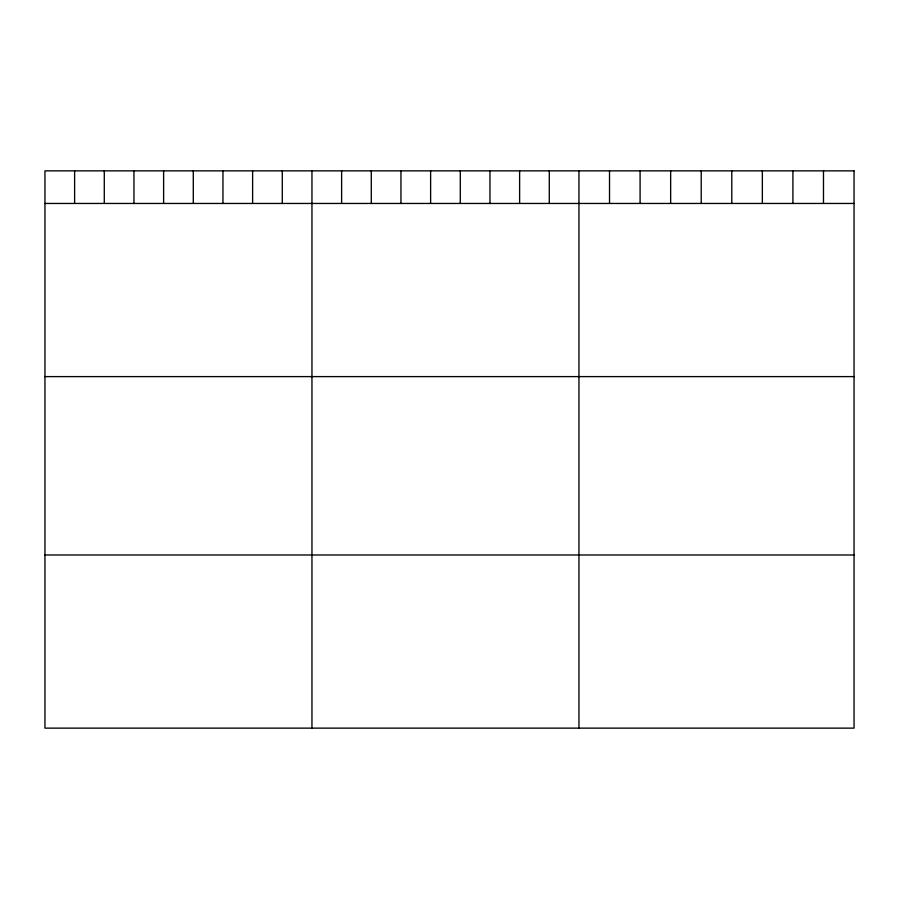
<?xml version="1.0" encoding="UTF-8"?>
<svg xmlns="http://www.w3.org/2000/svg" width="899" height="899" viewBox="0 0 899 899"><rect width="100%" height="100%" fill="white"/><g stroke="black" fill="none" stroke-linecap="round" stroke-linejoin="round"><path stroke-width="1.35" d="M44.95 203.455L854.05 203.455M44.95 376.602L854.05 376.602M44.95 554.986L854.05 554.986M823.484 170.866L823.484 203.455M792.918 170.866L792.918 203.455M762.352 170.866L762.352 203.455M731.786 170.866L731.786 203.455M701.22 170.866L701.22 203.455M670.654 170.866L670.654 203.455M640.088 170.866L640.088 203.455M609.522 170.866L609.522 203.455M578.956 170.866L578.956 728.134M549.289 170.866L549.289 203.455M519.622 170.866L519.622 203.455M489.955 170.866L489.955 203.455M460.288 170.866L460.288 203.455M430.621 170.866L430.621 203.455M400.954 170.866L400.954 203.455M371.287 170.866L371.287 203.455M341.62 170.866L341.62 203.455M311.953 170.866L311.953 728.134M282.286 170.866L282.286 203.455M252.619 170.866L252.619 203.455M222.952 170.866L222.952 203.455M193.285 170.866L193.285 203.455M163.618 170.866L163.618 203.455M133.951 170.866L133.951 203.455M104.284 170.866L104.284 203.455M74.617 170.866L74.617 203.455M854.05 170.866L44.95 170.866L44.95 728.134L854.05 728.134L854.05 170.866"/></g></svg>
